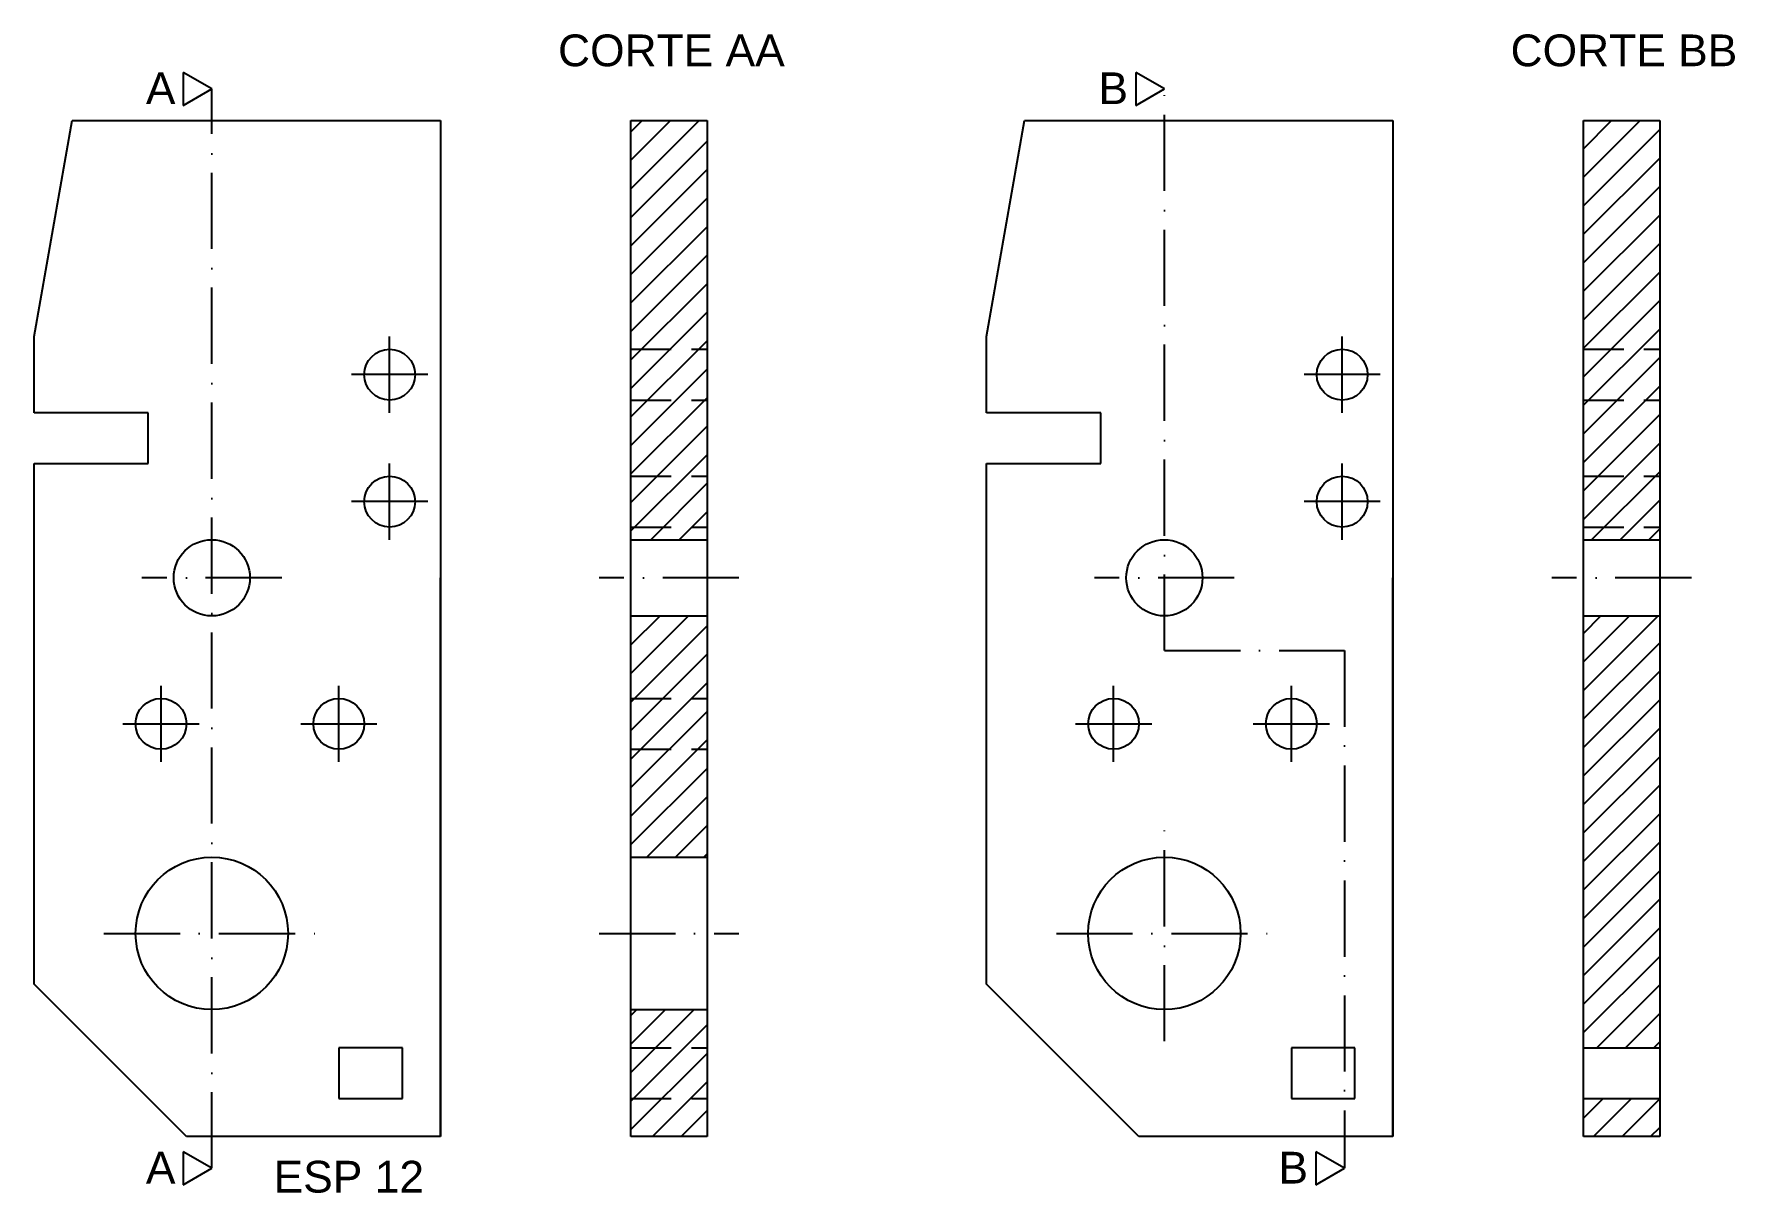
# Model space of a CAD drawing. Header units: millimetres. Extents: x 40 to 308, y 39 to 221.
import ezdxf

# ---------------------------------------------------------------- set-up
doc = ezdxf.new("R2010")
doc.units = ezdxf.units.MM
doc.linetypes.add('ACAD_ISO10W100', pattern=[18, 12, -3, 0, -3])
doc.linetypes.add('DASHED2', pattern=[9.525, 6.35, -3.175])
for name, color, linetype in [('Contorno', 50, 'Continuous'), ('Corte', 1, 'DASHED2'), ('Linha de Centro', 10, 'ACAD_ISO10W100')]:
    doc.layers.add(name, color=color, linetype=linetype)
doc.styles.get("Standard").update_dxf_attribs({"font": 'arial.ttf'})

msp = doc.modelspace()

# ---------------------------------------------------------------- hatches: boundary and pattern name
h = msp.add_hatch()
h.set_pattern_fill('ANSI31', color=256)
h.paths.add_polyline_path([(146, 108.6), (134, 108.6), (134, 91.6), (146, 91.6)])
h.paths.add_polyline_path([(146, 67.6), (134, 67.6), (134, 61.6), (146, 61.6)])
h.paths.add_polyline_path([(146, 61.6), (134, 61.6), (134, 53.6), (146, 53.6)])
h.paths.add_polyline_path([(146, 53.6), (134, 53.6), (134, 47.6), (146, 47.6)])
h.paths.add_polyline_path([(146, 116.6), (134, 116.6), (134, 108.6), (146, 108.6)])
h.paths.add_polyline_path([(146, 129.6), (134, 129.6), (134, 116.6), (146, 116.6)])
h.paths.add_polyline_path([(146, 151.6), (134, 151.6), (134, 143.6), (146, 143.6)])
h.paths.add_polyline_path([(146, 143.6), (134, 143.6), (134, 141.6), (146, 141.6)])
h.paths.add_polyline_path([(146, 163.6), (134, 163.6), (134, 151.6), (146, 151.6)])
h.paths.add_polyline_path([(146, 171.6), (134, 171.6), (134, 163.6), (146, 163.6)])
h.paths.add_polyline_path([(146, 207.6), (134, 207.6), (134, 171.6), (146, 171.6)])
h = msp.add_hatch()
h.set_pattern_fill('ANSI31', color=256)
h.paths.add_polyline_path([(296, 53.6), (284, 53.6), (284, 47.6), (296, 47.6)])
h.paths.add_polyline_path([(296, 79.6), (284, 79.6), (284, 61.6), (296, 61.6)])
h.paths.add_polyline_path([(296, 108.6), (284, 108.6), (284, 79.6), (296, 79.6)])
h.paths.add_polyline_path([(296, 116.6), (284, 116.6), (284, 108.6), (296, 108.6)])
h.paths.add_polyline_path([(296, 129.6), (284, 129.6), (284, 116.6), (296, 116.6)])
h.paths.add_polyline_path([(296, 143.6), (284, 143.6), (284, 141.6), (296, 141.6)])
h.paths.add_polyline_path([(296, 151.6), (284, 151.6), (284, 143.6), (296, 143.6)])
h.paths.add_polyline_path([(296, 163.6), (284, 163.6), (284, 151.6), (296, 151.6)])
h.paths.add_polyline_path([(296, 171.6), (284, 171.6), (284, 163.6), (296, 163.6)])
h.paths.add_polyline_path([(296, 207.6), (284, 207.6), (284, 171.6), (296, 171.6)])

# ---------------------------------------------------------------- linework, layer by layer
msp.add_line((218, 124.13), (218, 124.13))
at = {"layer": 'Contorno'}
for p, q in [((40, 173.6), (46, 207.6)), ((46, 207.6), (104, 207.6)), ((104, 207.6), (104, 47.6)), ((134, 207.6), (146, 207.6)), ((134, 47.6), (134, 207.6)), ((146, 207.6), (146, 47.6)), ((190, 173.6), (196, 207.6)), ((196, 207.6), (254, 207.6)), ((254, 207.6), (254, 47.6)), ((284, 207.6), (296, 207.6)), ((284, 47.6), (284, 207.6)), ((296, 207.6), (296, 47.6)), ((40, 161.6), (40, 173.6)), ((190, 161.6), (190, 173.6)), ((58, 161.6), (40, 161.6)), ((58, 153.6), (58, 161.6)), ((208, 161.6), (190, 161.6)), ((208, 153.6), (208, 161.6)), ((40, 71.6), (40, 153.6)), ((40, 71.6), (40, 153.6)), ((40, 153.6), (58, 153.6)), ((190, 71.6), (190, 153.6)), ((190, 71.6), (190, 153.6)), ((190, 153.6), (208, 153.6)), ((134, 141.6), (146, 141.6)), ((284, 141.6), (296, 141.6)), ((104, 47.6), (104, 135.6)), ((254, 47.6), (254, 135.6)), ((134, 129.6), (146, 129.6)), ((284, 129.6), (296, 129.6)), ((134, 91.6), (146, 91.6)), ((64, 47.6), (40, 71.6)), ((214, 47.6), (190, 71.6)), ((134, 67.6), (146, 67.6)), ((98, 61.6), (88, 61.6)), ((88, 61.6), (88, 53.6)), ((98, 53.6), (98, 61.6)), ((248, 61.6), (238, 61.6)), ((238, 61.6), (238, 53.6)), ((248, 53.6), (248, 61.6)), ((284, 61.6), (296, 61.6)), ((88, 53.6), (98, 53.6)), ((238, 53.6), (248, 53.6)), ((284, 53.6), (296, 53.6)), ((104, 47.6), (64, 47.6)), ((146, 47.6), (134, 47.6)), ((254, 47.6), (214, 47.6)), ((296, 47.6), (284, 47.6))]:
    msp.add_line(p, q, dxfattribs=at)
for centre, radius in [((96, 167.6), 4), ((246, 167.6), 4), ((96, 147.6), 4), ((246, 147.6), 4), ((68, 135.6), 6), ((218, 135.6), 6), ((60, 112.6), 4), ((88, 112.6), 4), ((210, 112.6), 4), ((238, 112.6), 4), ((68, 79.6), 12), ((218, 79.6), 12)]:
    msp.add_circle(centre, radius, dxfattribs=at)
at = {"layer": 'Corte', "color": 1}
for p, q in [((134, 171.6), (146, 171.6)), ((284, 171.6), (296, 171.6)), ((134, 163.6), (146, 163.6)), ((284, 163.6), (296, 163.6)), ((134, 151.6), (146, 151.6)), ((284, 151.6), (296, 151.6)), ((134, 143.6), (146, 143.6)), ((284, 143.6), (296, 143.6))]:
    msp.add_line(p, q, dxfattribs=at)
at = {"layer": 'Corte'}
for p, q in [((134, 116.6), (146, 116.6)), ((134, 108.6), (146, 108.6)), ((134, 61.6), (146, 61.6)), ((134, 53.6), (146, 53.6))]:
    msp.add_line(p, q, dxfattribs=at)
at = {"layer": 'Linha de Centro'}
for p, q in [((68, 42.6), (68, 212.6)), ((218, 124.13), (218, 212.6)), ((96, 161.6), (96, 173.6)), ((246, 161.6), (246, 173.6)), ((102, 167.6), (90, 167.6)), ((252, 167.6), (240, 167.6)), ((96, 141.6), (96, 153.6)), ((246, 141.6), (246, 153.6)), ((102, 147.6), (90, 147.6)), ((252, 147.6), (240, 147.6)), ((79, 135.6), (57, 135.6)), ((151, 135.6), (129, 135.6)), ((229, 135.6), (207, 135.6)), ((301, 135.6), (279, 135.6)), ((218, 124.13), (246.35, 124.13)), ((246.35, 124.13), (246.35, 42.6)), ((60, 106.6), (60, 118.6)), ((88, 106.6), (88, 118.6)), ((210, 106.6), (210, 118.6)), ((238, 106.6), (238, 118.6)), ((54, 112.6), (66, 112.6)), ((82, 112.6), (94, 112.6)), ((204, 112.6), (216, 112.6)), ((232, 112.6), (244, 112.6)), ((218, 62.6), (218, 96.6)), ((51, 79.6), (85, 79.6)), ((129, 79.6), (151, 79.6)), ((201, 79.6), (235, 79.6))]:
    msp.add_line(p, q, dxfattribs=at)
for points in [[(68, 212.6), (63.5, 215.2), (63.5, 210)], [(218, 212.6), (213.5, 215.2), (213.5, 210)], [(68, 42.6), (63.5, 45.2), (63.5, 40)], [(246.35, 42.6), (241.85, 45.2), (241.85, 40)]]:
    msp.add_lwpolyline(points, close=True, dxfattribs=at)

# ---------------------------------------------------------------- texts
at = {"char_height": 5, "attachment_point": 1}
for s, width, insert in [('CORTE AA', 36.4448, (122.52, 221.17)), ('CORTE BB', 36.4448, (272.52, 221.17)), ('ESP 12', 24.565, (77.73, 43.78))]:
    msp.add_mtext_dynamic_manual_height_columns(s, width=width, gutter_width=12.5, heights=[0], dxfattribs=dict(at, insert=insert))
at = {"layer": 'Linha de Centro', "char_height": 5, "attachment_point": 1}
for s, insert in [('A', (57.62, 215.2)), ('B', (207.62, 215.2)), ('A', (57.62, 45.2)), ('B', (235.97, 45.2))]:
    msp.add_mtext_dynamic_manual_height_columns(s, width=3.8776, gutter_width=12.5, heights=[0], dxfattribs=dict(at, insert=insert))

doc.saveas('drawing.dxf')
